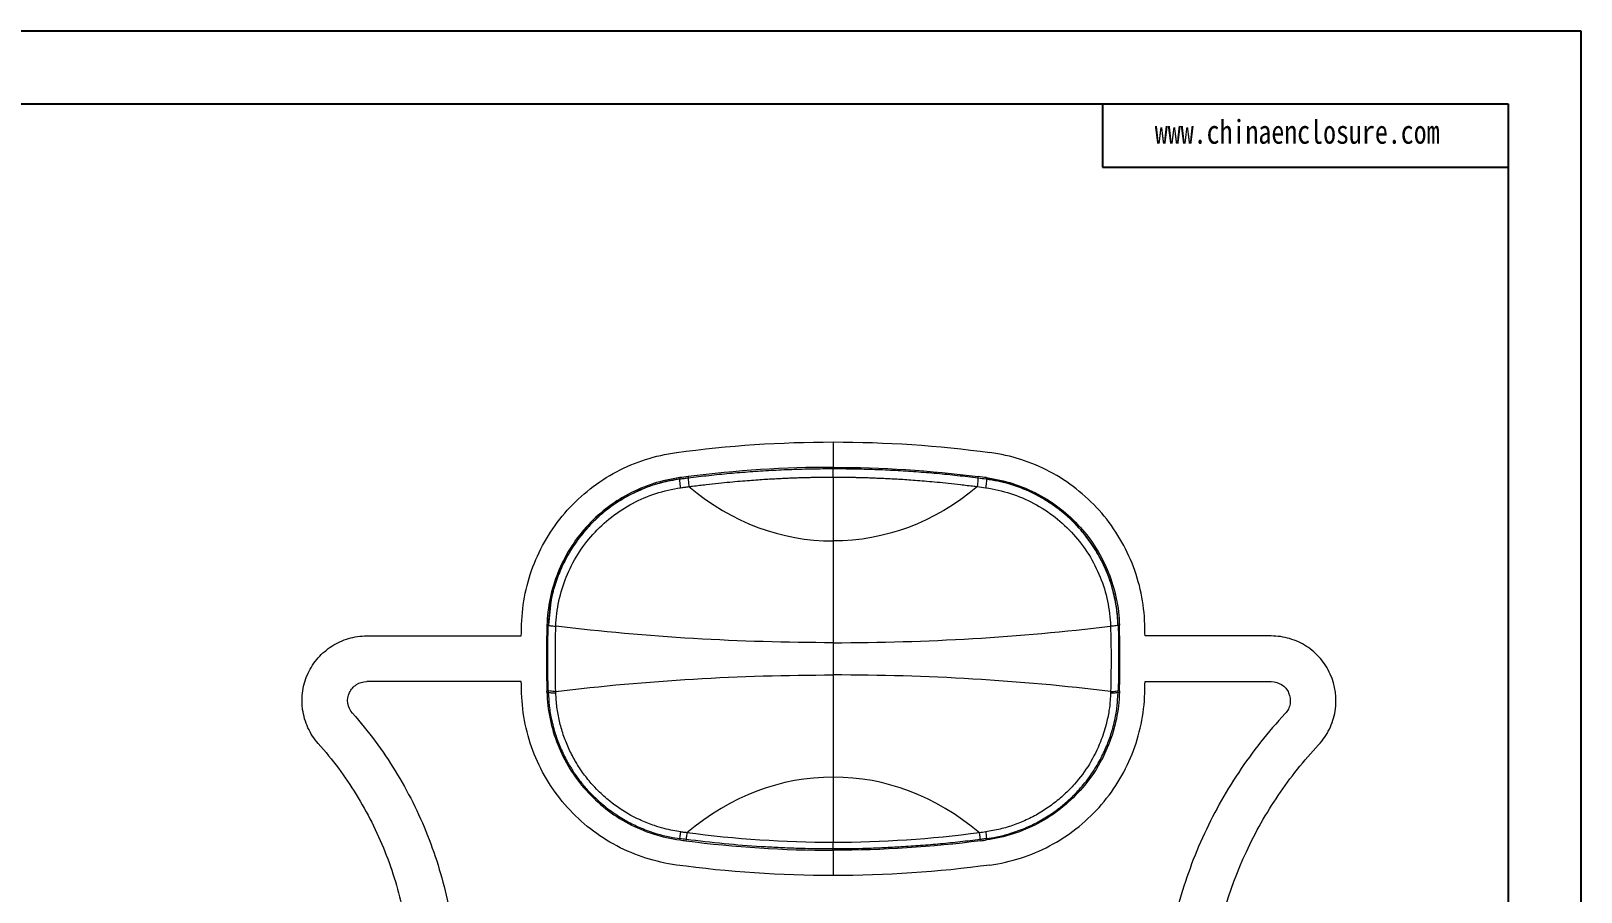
# Model space of a CAD drawing. Header units: inches. Extents: x 1631 to 3663, y 1126 to 1454.
# Drawn here: x 3483.81 to 3524.54, y 1183.56 to 1206.2 of the extents above; entities that cross this region are included whole.
import ezdxf

# ---------------------------------------------------------------- set-up
doc = ezdxf.new("R2010")
doc.units = ezdxf.units.IN
doc.header["$LTSCALE"] = 15
doc.layers.add('文字', color=81, linetype='Continuous')
doc.styles.add('宋体', font='', dxfattribs={"width": 0.8, "height": 3.5})
doc.styles.get('宋体').set_extended_font_data('SimSun')

msp = doc.modelspace()

# ---------------------------------------------------------------- linework, layer by layer
for p, q in [((3410.633, 1206.198), (3524.541, 1206.198)), ((3524.541, 1206.198), (3524.541, 1125.657)), ((3413.581, 1204.28), (3522.624, 1204.28)), ((3511.97, 1204.28), (3511.97, 1202.616)), ((3522.624, 1204.28), (3522.624, 1127.574)), ((3511.97, 1202.616), (3522.624, 1202.616))]:
    msp.add_line(p, q)
at = {"color": 7, "linetype": 'Continuous', "lineweight": 15}
for p, q in [((3504.892, 1194.693), (3504.891, 1194.726)), ((3500.861, 1194.455), (3500.866, 1194.421)), ((3500.865, 1194.412), (3500.866, 1194.421)), ((3501.079, 1194.483), (3501.084, 1194.45)), ((3508.7, 1194.45), (3508.703, 1194.484)), ((3508.917, 1194.421), (3508.922, 1194.455)), ((3497.463, 1191.113), (3497.409, 1190.573)), ((3497.405, 1190.575), (3497.37, 1190.576)), ((3512.413, 1190.576), (3512.379, 1190.575)), ((3497.357, 1189.693), (3497.392, 1189.693)), ((3512.392, 1189.693), (3512.426, 1189.693)), ((3497.37, 1188.817), (3497.369, 1188.844)), ((3497.37, 1188.817), (3497.405, 1188.81)), ((3497.604, 1188.788), (3497.602, 1188.835)), ((3512.181, 1188.835), (3512.179, 1188.788)), ((3512.379, 1188.81), (3512.38, 1188.856)), ((3512.379, 1188.81), (3512.413, 1188.813)), ((3512.38, 1188.856), (3512.414, 1188.852)), ((3512.414, 1188.852), (3512.413, 1188.813)), ((3500.866, 1184.964), (3500.861, 1184.93)), ((3501.026, 1184.943), (3501.023, 1184.908)), ((3508.761, 1184.908), (3508.756, 1184.943)), ((3508.922, 1184.93), (3508.917, 1184.964)), ((3504.892, 1184.658), (3504.891, 1184.693))]:
    msp.add_line(p, q, dxfattribs=at)
at = {"color": 8, "linetype": 'Continuous', "lineweight": 15}
for p, q in [((3497.405, 1188.81), (3497.418, 1188.619)), ((3512.365, 1188.617), (3512.379, 1188.81))]:
    msp.add_line(p, q, dxfattribs=at)
at = {"color": 7, "linetype": 'Continuous', "lineweight": 15}
for points in [[(3500.772, 1195.115), (3502.138, 1195.3), (3503.511, 1195.393), (3504.891, 1195.393)], [(3504.891, 1195.393), (3504.891, 1195.171), (3504.891, 1194.949), (3504.891, 1194.726)], [(3504.891, 1195.393), (3506.271, 1195.393), (3507.645, 1195.3), (3509.011, 1195.115)], [(3504.891, 1194.726), (3503.615, 1194.727), (3502.344, 1194.645), (3501.079, 1194.483)], [(3504.891, 1194.726), (3506.167, 1194.727), (3507.438, 1194.645), (3508.703, 1194.484)], [(3501.079, 1194.483), (3501.007, 1194.474), (3500.934, 1194.465), (3500.861, 1194.455)], [(3501.1, 1194.219), (3502.251, 1193.267), (3503.524, 1192.791), (3504.892, 1192.791)], [(3504.892, 1194.469), (3504.892, 1193.912), (3504.892, 1193.352), (3504.892, 1192.791)], [(3508.683, 1194.219), (3507.532, 1193.267), (3506.259, 1192.791), (3504.892, 1192.791)], [(3508.683, 1194.219), (3508.755, 1194.209), (3508.827, 1194.199), (3508.9, 1194.189)], [(3508.7, 1194.45), (3508.773, 1194.441), (3508.845, 1194.431), (3508.917, 1194.421)], [(3508.922, 1194.455), (3508.849, 1194.465), (3508.776, 1194.474), (3508.703, 1194.484)], [(3504.892, 1192.791), (3504.892, 1191.9), (3504.892, 1191.008), (3504.892, 1190.116)], [(3496.697, 1190.293), (3496.699, 1190.394), (3496.702, 1190.495), (3496.705, 1190.596)], [(3497.37, 1190.576), (3497.362, 1190.282), (3497.357, 1189.987), (3497.357, 1189.693)], [(3497.392, 1189.693), (3497.392, 1189.987), (3497.396, 1190.281), (3497.405, 1190.575)], [(3497.602, 1188.835), (3497.586, 1189.406), (3497.587, 1189.979), (3497.604, 1190.551)], [(3504.892, 1190.116), (3502.441, 1190.116), (3499.994, 1190.261), (3497.604, 1190.551)], [(3504.892, 1190.116), (3507.342, 1190.116), (3509.789, 1190.261), (3512.179, 1190.551)], [(3512.179, 1190.551), (3512.197, 1189.979), (3512.197, 1189.406), (3512.181, 1188.835)], [(3512.379, 1190.575), (3512.387, 1190.281), (3512.392, 1189.987), (3512.392, 1189.693)], [(3512.426, 1189.693), (3512.426, 1189.987), (3512.422, 1190.281), (3512.413, 1190.576)], [(3513.086, 1190.293), (3513.084, 1190.394), (3513.081, 1190.495), (3513.078, 1190.596)], [(3492.634, 1190.293), (3493.974, 1190.293), (3495.331, 1190.293), (3496.697, 1190.293)], [(3516.403, 1190.293), (3515.305, 1190.293), (3514.198, 1190.293), (3513.086, 1190.293)], [(3497.357, 1189.693), (3497.357, 1189.41), (3497.361, 1189.127), (3497.369, 1188.844)], [(3497.403, 1188.857), (3497.395, 1189.135), (3497.392, 1189.414), (3497.392, 1189.693)], [(3512.414, 1188.852), (3512.422, 1189.132), (3512.426, 1189.412), (3512.426, 1189.693)], [(3496.697, 1189.093), (3495.331, 1189.093), (3493.973, 1189.093), (3492.633, 1189.093)], [(3496.705, 1188.79), (3496.702, 1188.891), (3496.699, 1188.992), (3496.697, 1189.093)], [(3497.602, 1188.835), (3499.993, 1189.124), (3502.44, 1189.268), (3504.892, 1189.268)], [(3512.181, 1188.835), (3509.79, 1189.124), (3507.343, 1189.268), (3504.892, 1189.268)], [(3513.078, 1188.79), (3513.081, 1188.891), (3513.084, 1188.992), (3513.086, 1189.093)], [(3513.086, 1189.093), (3514.198, 1189.093), (3515.305, 1189.093), (3516.403, 1189.093)], [(3497.403, 1188.857), (3497.404, 1188.841), (3497.404, 1188.826), (3497.405, 1188.81)], [(3504.892, 1186.58), (3503.506, 1186.58), (3502.214, 1186.093), (3501.046, 1185.119)], [(3508.737, 1185.119), (3507.569, 1186.093), (3506.277, 1186.58), (3504.892, 1186.58)], [(3500.861, 1184.93), (3500.915, 1184.922), (3500.969, 1184.915), (3501.023, 1184.908)], [(3501.026, 1184.943), (3500.973, 1184.95), (3500.919, 1184.957), (3500.866, 1184.964)], [(3501.023, 1184.908), (3502.308, 1184.741), (3503.597, 1184.658), (3504.892, 1184.658)], [(3504.892, 1184.861), (3503.605, 1184.861), (3502.321, 1184.95), (3501.046, 1185.119)], [(3508.737, 1185.119), (3507.462, 1184.95), (3506.178, 1184.861), (3504.892, 1184.861)], [(3508.761, 1184.908), (3507.476, 1184.742), (3506.187, 1184.658), (3504.892, 1184.658)], [(3508.899, 1185.142), (3508.845, 1185.134), (3508.791, 1185.126), (3508.737, 1185.119)], [(3508.761, 1184.908), (3508.814, 1184.915), (3508.868, 1184.922), (3508.922, 1184.93)], [(3504.892, 1184.658), (3504.892, 1184.436), (3504.892, 1184.215), (3504.892, 1183.993)], [(3504.892, 1183.993), (3503.512, 1183.993), (3502.139, 1184.085), (3500.772, 1184.27)], [(3509.011, 1184.27), (3507.644, 1184.085), (3506.271, 1183.993), (3504.892, 1183.993)]]:
    msp.add_open_spline(points, degree=3, dxfattribs=at)
for points, knots in [([(3496.705, 1190.596), (3496.721, 1191.152), (3496.833, 1191.69), (3497.142, 1192.461), (3497.266, 1192.705), (3497.555, 1193.17), (3497.721, 1193.391), (3498.09, 1193.803), (3498.291, 1193.99), (3498.722, 1194.328), (3498.956, 1194.48), (3499.445, 1194.74), (3499.699, 1194.847), (3500.223, 1195.016), (3500.495, 1195.078), (3500.772, 1195.115)], [0, 0, 0, 0, 0.25, 0.25, 0.375, 0.375, 0.5, 0.5, 0.625, 0.625, 0.75, 0.75, 0.875, 0.875, 1, 1, 1, 1]), ([(3513.078, 1190.596), (3513.062, 1191.152), (3512.95, 1191.69), (3512.641, 1192.461), (3512.517, 1192.705), (3512.228, 1193.17), (3512.063, 1193.391), (3511.693, 1193.803), (3511.493, 1193.99), (3511.061, 1194.328), (3510.827, 1194.48), (3510.338, 1194.74), (3510.084, 1194.847), (3509.56, 1195.016), (3509.288, 1195.078), (3509.011, 1195.115)], [0, 0, 0, 0, 0.25, 0.25, 0.375, 0.375, 0.5, 0.5, 0.625, 0.625, 0.75, 0.75, 0.875, 0.875, 1, 1, 1, 1]), ([(3501.084, 1194.45), (3501.264, 1194.472), (3501.625, 1194.517), (3502.168, 1194.57), (3502.712, 1194.615), (3503.257, 1194.65), (3503.801, 1194.675), (3504.347, 1194.69), (3504.71, 1194.692), (3504.892, 1194.693)], [0, 0, 0, 0, 0.142977, 0.285905, 0.428791, 0.571639, 0.714453, 0.857238, 1, 1, 1, 1]), ([(3504.892, 1194.469), (3504.892, 1194.533), (3504.892, 1194.591), (3504.892, 1194.648), (3504.892, 1194.663), (3504.892, 1194.686), (3504.892, 1194.693), (3504.892, 1194.693)], [0, 0, 0, 0, 0.5, 0.5, 0.75, 0.75, 1, 1, 1, 1]), ([(3504.892, 1194.693), (3505.074, 1194.692), (3505.437, 1194.69), (3505.982, 1194.675), (3506.527, 1194.65), (3507.072, 1194.615), (3507.615, 1194.57), (3508.159, 1194.517), (3508.52, 1194.472), (3508.7, 1194.45)], [0, 0, 0, 0, 0.142722, 0.28548, 0.428281, 0.571129, 0.714028, 0.856983, 1, 1, 1, 1]), ([(3500.861, 1194.455), (3500.624, 1194.423), (3500.393, 1194.37), (3499.943, 1194.225), (3499.724, 1194.133), (3499.303, 1193.91), (3499.105, 1193.781), (3498.734, 1193.491), (3498.559, 1193.329), (3498.243, 1192.976), (3498.102, 1192.788), (3497.853, 1192.389), (3497.745, 1192.176), (3497.57, 1191.737), (3497.502, 1191.512), (3497.406, 1191.051), (3497.377, 1190.814), (3497.37, 1190.576)], [0, 0, 0, 0, 0.125, 0.125, 0.25, 0.25, 0.375, 0.375, 0.5, 0.5, 0.625, 0.625, 0.75, 0.75, 0.875, 0.875, 1, 1, 1, 1]), ([(3500.866, 1194.421), (3500.802, 1194.412), (3500.675, 1194.393), (3500.49, 1194.353), (3500.312, 1194.307), (3500.142, 1194.255), (3499.979, 1194.197), (3499.825, 1194.134), (3499.678, 1194.068), (3499.479, 1193.968), (3499.231, 1193.823), (3498.945, 1193.62), (3498.677, 1193.392), (3498.405, 1193.116), (3498.037, 1192.659), (3497.744, 1192.122), (3497.556, 1191.578), (3497.47, 1191.215), (3497.42, 1190.884), (3497.41, 1190.674), (3497.405, 1190.575)], [0, 0, 0, 0, 0.034544, 0.068094, 0.100652, 0.132218, 0.162791, 0.192371, 0.220958, 0.248555, 0.31111, 0.373409, 0.435677, 0.498058, 0.580786, 0.748228, 0.821394, 0.887749, 0.947285, 1, 1, 1, 1]), ([(3500.864, 1194.414), (3500.701, 1194.387), (3500.366, 1194.331), (3499.884, 1194.163), (3499.424, 1193.941), (3499.006, 1193.667), (3498.632, 1193.35), (3498.306, 1192.999), (3498.031, 1192.619), (3497.804, 1192.219), (3497.607, 1191.739), (3497.487, 1191.367), (3497.465, 1191.131), (3497.463, 1191.113)], [0, 0, 0, 0, 0.09738, 0.199516, 0.299702, 0.397943, 0.494238, 0.58859, 0.681005, 0.771488, 0.860037, 0.989142, 1, 1, 1, 1]), ([(3497.604, 1190.551), (3497.619, 1190.993), (3497.712, 1191.433), (3498.043, 1192.253), (3498.281, 1192.634), (3498.874, 1193.292), (3499.228, 1193.569), (3500.013, 1193.986), (3500.442, 1194.125), (3500.883, 1194.189)], [0, 0, 0, 0, 0.25, 0.25, 0.5, 0.5, 0.75, 0.75, 1, 1, 1, 1]), ([(3500.866, 1194.421), (3500.886, 1194.424), (3500.923, 1194.429), (3500.978, 1194.436), (3501.031, 1194.443), (3501.066, 1194.448), (3501.084, 1194.45)], [0, 0, 0, 0, 0.271394, 0.516181, 0.761972, 1, 1, 1, 1]), ([(3500.883, 1194.189), (3500.92, 1194.194), (3500.993, 1194.204), (3501.065, 1194.214), (3501.1, 1194.219)], [0, 0, 0, 0, 0.5100642, 1, 1, 1, 1]), ([(3501.084, 1194.45), (3501.083, 1194.449), (3501.081, 1194.446), (3501.081, 1194.419), (3501.085, 1194.348), (3501.095, 1194.267), (3501.1, 1194.219)], [0, 0, 0, 0, 0.124197, 0.334609, 0.610937, 1, 1, 1, 1]), ([(3501.1, 1194.219), (3501.133, 1194.224), (3501.285, 1194.243), (3501.545, 1194.275), (3501.87, 1194.31), (3502.166, 1194.34), (3502.436, 1194.364), (3502.683, 1194.384), (3502.91, 1194.401), (3503.118, 1194.414), (3503.308, 1194.425), (3503.48, 1194.434), (3503.636, 1194.442), (3503.778, 1194.448), (3503.911, 1194.452), (3504.039, 1194.457), (3504.164, 1194.46), (3504.286, 1194.463), (3504.405, 1194.465), (3504.52, 1194.467), (3504.629, 1194.468), (3504.732, 1194.469), (3504.819, 1194.469), (3504.872, 1194.469), (3504.892, 1194.469)], [0.072635, 0.072635, 0.072635, 0.072635, 0.0964235, 0.183505, 0.262308, 0.3338645, 0.3990303, 0.4585992, 0.5132945, 0.5635751, 0.6095474, 0.6510552, 0.6883779, 0.7224695, 0.7543188, 0.7848969, 0.8149969, 0.8446257, 0.8735059, 0.9012846, 0.927684, 0.9524903, 0.9762512, 0.990558, 0.990558, 0.990558, 0.990558]), ([(3504.892, 1194.469), (3504.911, 1194.469), (3504.963, 1194.469), (3505.05, 1194.469), (3505.153, 1194.468), (3505.263, 1194.467), (3505.379, 1194.465), (3505.499, 1194.463), (3505.622, 1194.46), (3505.747, 1194.457), (3505.875, 1194.452), (3506.009, 1194.447), (3506.152, 1194.441), (3506.31, 1194.434), (3506.483, 1194.425), (3506.674, 1194.414), (3506.884, 1194.4), (3507.111, 1194.383), (3507.359, 1194.363), (3507.629, 1194.339), (3507.925, 1194.309), (3508.25, 1194.273), (3508.505, 1194.242), (3508.653, 1194.223), (3508.683, 1194.219)], [0.0094409, 0.0094409, 0.0094409, 0.0094409, 0.0236744, 0.0472395, 0.0719991, 0.0986831, 0.1267891, 0.1558801, 0.1856381, 0.2158299, 0.2465138, 0.278515, 0.3128242, 0.3504498, 0.3923473, 0.4386967, 0.4892362, 0.5441129, 0.6038889, 0.6692369, 0.7408595, 0.8194428, 0.905617, 0.9273646, 0.9273646, 0.9273646, 0.9273646]), ([(3508.683, 1194.219), (3508.691, 1194.284), (3508.697, 1194.343), (3508.703, 1194.421), (3508.703, 1194.449), (3508.7, 1194.45)], [0, 0, 0, 0, 0.5, 0.5, 1, 1, 1, 1]), ([(3508.917, 1194.421), (3508.919, 1194.421), (3508.92, 1194.414), (3508.92, 1194.389), (3508.919, 1194.372), (3508.915, 1194.314), (3508.908, 1194.254), (3508.9, 1194.189)], [0, 0, 0, 0, 0.25, 0.25, 0.5, 0.5, 1, 1, 1, 1]), ([(3508.9, 1194.189), (3509.341, 1194.125), (3509.77, 1193.986), (3510.555, 1193.569), (3510.91, 1193.292), (3511.502, 1192.634), (3511.741, 1192.253), (3512.072, 1191.433), (3512.164, 1190.993), (3512.179, 1190.551)], [0, 0, 0, 0, 0.25, 0.25, 0.5, 0.5, 0.75, 0.75, 1, 1, 1, 1]), ([(3512.379, 1190.575), (3512.376, 1190.639), (3512.37, 1190.774), (3512.348, 1190.982), (3512.312, 1191.206), (3512.259, 1191.444), (3512.187, 1191.695), (3512.033, 1192.121), (3511.77, 1192.621), (3511.337, 1193.177), (3510.851, 1193.63), (3510.375, 1193.937), (3509.978, 1194.129), (3509.67, 1194.249), (3509.312, 1194.356), (3509.054, 1194.399), (3508.917, 1194.421)], [0, 0, 0, 0, 0.03435, 0.071706, 0.112068, 0.155436, 0.201808, 0.251181, 0.397573, 0.501543, 0.626306, 0.75065, 0.801921, 0.860569, 0.926596, 1, 1, 1, 1]), ([(3512.231, 1191.523), (3512.227, 1191.538), (3512.188, 1191.719), (3512.055, 1192.047), (3511.833, 1192.493), (3511.558, 1192.897), (3511.244, 1193.259), (3510.895, 1193.574), (3510.521, 1193.842), (3510.064, 1194.094), (3509.531, 1194.306), (3509.117, 1194.379), (3508.919, 1194.414)], [0, 0, 0, 0, 0.01033, 0.1196038, 0.2267455, 0.3317539, 0.4346355, 0.5353989, 0.6340467, 0.7305777, 0.8713206, 1, 1, 1, 1]), ([(3508.922, 1194.455), (3509.159, 1194.423), (3509.39, 1194.37), (3509.84, 1194.225), (3510.06, 1194.133), (3510.481, 1193.91), (3510.678, 1193.781), (3511.05, 1193.491), (3511.224, 1193.329), (3511.541, 1192.976), (3511.682, 1192.788), (3511.93, 1192.389), (3512.038, 1192.176), (3512.214, 1191.737), (3512.281, 1191.512), (3512.378, 1191.051), (3512.406, 1190.814), (3512.413, 1190.576)], [0, 0, 0, 0, 0.125, 0.125, 0.25, 0.25, 0.375, 0.375, 0.5, 0.5, 0.625, 0.625, 0.75, 0.75, 0.875, 0.875, 1, 1, 1, 1]), ([(3512.375, 1190.573), (3512.366, 1190.737), (3512.349, 1191.059), (3512.269, 1191.371), (3512.231, 1191.523)], [0, 0, 0, 0, 0.51211, 1, 1, 1, 1]), ([(3497.405, 1190.575), (3497.405, 1190.573), (3497.41, 1190.57), (3497.43, 1190.565), (3497.443, 1190.563), (3497.492, 1190.557), (3497.545, 1190.553), (3497.604, 1190.551)], [0, 0, 0, 0, 0.25, 0.25, 0.5, 0.5, 1, 1, 1, 1]), ([(3512.379, 1190.575), (3512.378, 1190.571), (3512.359, 1190.565), (3512.284, 1190.556), (3512.23, 1190.552), (3512.179, 1190.551)], [0, 0, 0, 0, 0.5, 0.5, 1, 1, 1, 1]), ([(3491.362, 1187.465), (3491.251, 1187.59), (3491.161, 1187.728), (3491.021, 1188.031), (3490.974, 1188.191), (3490.904, 1188.684), (3490.958, 1189.023), (3491.163, 1189.461), (3491.253, 1189.597), (3491.464, 1189.837), (3491.588, 1189.942), (3491.856, 1190.113), (3492.003, 1190.18), (3492.311, 1190.27), (3492.47, 1190.293), (3492.634, 1190.293)], [0, 0, 0, 0, 0.125, 0.125, 0.25, 0.25, 0.5, 0.5, 0.625, 0.625, 0.75, 0.75, 0.875, 0.875, 1, 1, 1, 1]), ([(3504.892, 1190.116), (3504.892, 1189.976), (3504.892, 1189.692), (3504.892, 1189.41), (3504.892, 1189.268)], [0.45510082, 0.45510082, 0.45510082, 0.45510082, 0.49709454, 0.53918578, 0.53918578, 0.53918578, 0.53918578]), ([(3517.645, 1187.432), (3517.76, 1187.555), (3517.855, 1187.692), (3518.003, 1187.994), (3518.054, 1188.154), (3518.135, 1188.649), (3518.087, 1188.992), (3517.887, 1189.439), (3517.797, 1189.579), (3517.587, 1189.824), (3517.462, 1189.932), (3517.191, 1190.108), (3517.042, 1190.176), (3516.73, 1190.269), (3516.569, 1190.293), (3516.403, 1190.293)], [0, 0, 0, 0, 0.125, 0.125, 0.25, 0.25, 0.5, 0.5, 0.625, 0.625, 0.75, 0.75, 0.875, 0.875, 1, 1, 1, 1]), ([(3512.392, 1189.693), (3512.391, 1189.553), (3512.39, 1189.274), (3512.383, 1188.996), (3512.38, 1188.856)], [0, 0, 0, 0, 0.4998645, 1, 1, 1, 1]), ([(3492.259, 1188.261), (3492.194, 1188.334), (3492.152, 1188.426), (3492.124, 1188.618), (3492.14, 1188.718), (3492.22, 1188.89), (3492.285, 1188.964), (3492.444, 1189.065), (3492.537, 1189.093), (3492.633, 1189.093)], [0, 0, 0, 0, 0.25, 0.25, 0.5, 0.5, 0.75, 0.75, 1, 1, 1, 1]), ([(3504.892, 1189.268), (3504.892, 1188.817), (3504.892, 1188.141), (3504.892, 1187.246), (3504.892, 1186.801), (3504.892, 1186.58)], [0.5391858, 0.5391858, 0.5391858, 0.5391858, 0.6732073, 0.7402165, 0.8072334, 0.8072334, 0.8072334, 0.8072334]), ([(3516.403, 1189.093), (3516.5, 1189.093), (3516.595, 1189.064), (3516.755, 1188.961), (3516.82, 1188.885), (3516.899, 1188.709), (3516.912, 1188.61), (3516.881, 1188.415), (3516.836, 1188.324), (3516.768, 1188.251)], [0, 0, 0, 0, 0.25, 0.25, 0.5, 0.5, 0.75, 0.75, 1, 1, 1, 1]), ([(3500.772, 1184.27), (3500.496, 1184.308), (3500.228, 1184.369), (3499.705, 1184.537), (3499.45, 1184.644), (3498.959, 1184.904), (3498.728, 1185.054), (3498.295, 1185.391), (3498.091, 1185.581), (3497.721, 1185.993), (3497.557, 1186.213), (3497.267, 1186.679), (3497.141, 1186.927), (3496.936, 1187.44), (3496.857, 1187.702), (3496.746, 1188.238), (3496.713, 1188.513), (3496.705, 1188.79)], [0, 0, 0, 0, 0.125, 0.125, 0.25, 0.25, 0.375, 0.375, 0.5, 0.5, 0.625, 0.625, 0.75, 0.75, 0.875, 0.875, 1, 1, 1, 1]), ([(3497.369, 1188.844), (3497.375, 1188.847), (3497.386, 1188.854), (3497.398, 1188.856), (3497.403, 1188.857)], [0, 0, 0, 0, 0.500059, 1, 1, 1, 1]), ([(3497.37, 1188.817), (3497.383, 1188.341), (3497.478, 1187.879), (3497.742, 1187.215), (3497.848, 1187.004), (3498.096, 1186.604), (3498.239, 1186.413), (3498.557, 1186.058), (3498.73, 1185.897), (3499.102, 1185.606), (3499.303, 1185.475), (3499.723, 1185.252), (3499.941, 1185.16), (3500.39, 1185.015), (3500.624, 1184.962), (3500.861, 1184.93)], [0, 0, 0, 0, 0.25, 0.25, 0.375, 0.375, 0.5, 0.5, 0.625, 0.625, 0.75, 0.75, 0.875, 0.875, 1, 1, 1, 1]), ([(3497.602, 1188.835), (3497.547, 1188.834), (3497.495, 1188.836), (3497.424, 1188.844), (3497.403, 1188.85), (3497.403, 1188.857)], [0, 0, 0, 0, 0.5, 0.5, 1, 1, 1, 1]), ([(3497.604, 1188.788), (3497.553, 1188.788), (3497.499, 1188.79), (3497.424, 1188.798), (3497.405, 1188.804), (3497.405, 1188.81)], [0, 0, 0, 0, 0.5, 0.5, 1, 1, 1, 1]), ([(3497.418, 1188.619), (3497.42, 1188.578), (3497.43, 1188.411), (3497.483, 1188.102), (3497.582, 1187.72), (3497.724, 1187.342), (3497.88, 1187.023), (3498.051, 1186.739), (3498.226, 1186.49), (3498.467, 1186.2), (3498.775, 1185.899), (3499.143, 1185.618), (3499.501, 1185.402), (3499.869, 1185.226), (3500.232, 1185.097), (3500.572, 1185.01), (3500.777, 1184.978), (3500.866, 1184.964)], [0, 0, 0, 0, 0.022889, 0.092404, 0.173201, 0.241213, 0.315561, 0.368655, 0.42456, 0.483275, 0.576391, 0.661355, 0.738166, 0.806828, 0.885691, 0.950083, 1, 1, 1, 1]), ([(3500.884, 1185.142), (3500.816, 1185.153), (3500.669, 1185.178), (3500.438, 1185.232), (3500.159, 1185.314), (3499.867, 1185.427), (3499.467, 1185.627), (3499.083, 1185.885), (3498.748, 1186.184), (3498.51, 1186.439), (3498.3, 1186.704), (3498.099, 1187.018), (3497.93, 1187.349), (3497.794, 1187.696), (3497.694, 1188.053), (3497.626, 1188.418), (3497.611, 1188.665), (3497.604, 1188.788)], [0, 0, 0, 0, 0.039009, 0.083515, 0.133529, 0.202271, 0.259206, 0.384955, 0.460915, 0.511256, 0.581097, 0.650927, 0.720751, 0.790571, 0.860386, 0.930194, 1, 1, 1, 1]), ([(3512.179, 1188.788), (3512.177, 1188.728), (3512.17, 1188.575), (3512.137, 1188.298), (3512.062, 1187.929), (3511.906, 1187.451), (3511.639, 1186.916), (3511.301, 1186.459), (3510.968, 1186.118), (3510.671, 1185.87), (3510.35, 1185.653), (3510.009, 1185.469), (3509.651, 1185.321), (3509.28, 1185.208), (3509.026, 1185.164), (3508.899, 1185.142)], [0, 0, 0, 0, 0.034142, 0.08663, 0.157459, 0.246623, 0.369645, 0.492681, 0.565125, 0.637576, 0.71004, 0.782524, 0.855012, 0.927502, 1, 1, 1, 1]), ([(3508.917, 1184.964), (3509.009, 1184.978), (3509.217, 1185.011), (3509.56, 1185.1), (3509.924, 1185.23), (3510.291, 1185.406), (3510.602, 1185.595), (3510.881, 1185.801), (3511.123, 1186.01), (3511.388, 1186.281), (3511.65, 1186.608), (3511.883, 1186.982), (3512.061, 1187.346), (3512.203, 1187.725), (3512.301, 1188.107), (3512.353, 1188.413), (3512.363, 1188.577), (3512.365, 1188.617)], [0, 0, 0, 0, 0.051072, 0.116173, 0.1953, 0.263867, 0.340333, 0.395717, 0.454617, 0.517032, 0.60447, 0.685469, 0.760021, 0.828115, 0.908827, 0.978035, 1, 1, 1, 1]), ([(3512.413, 1188.813), (3512.4, 1188.338), (3512.304, 1187.876), (3512.04, 1187.213), (3511.934, 1187.003), (3511.686, 1186.602), (3511.543, 1186.411), (3511.225, 1186.057), (3511.052, 1185.896), (3510.681, 1185.605), (3510.48, 1185.474), (3510.059, 1185.252), (3509.842, 1185.16), (3509.392, 1185.015), (3509.159, 1184.962), (3508.922, 1184.93)], [0, 0, 0, 0, 0.25, 0.25, 0.375, 0.375, 0.5, 0.5, 0.625, 0.625, 0.75, 0.75, 0.875, 0.875, 1, 1, 1, 1]), ([(3509.011, 1184.27), (3509.287, 1184.308), (3509.555, 1184.369), (3510.078, 1184.537), (3510.334, 1184.644), (3510.825, 1184.904), (3511.055, 1185.054), (3511.488, 1185.391), (3511.692, 1185.581), (3512.062, 1185.993), (3512.227, 1186.213), (3512.516, 1186.679), (3512.642, 1186.927), (3512.847, 1187.44), (3512.926, 1187.702), (3513.037, 1188.238), (3513.07, 1188.513), (3513.078, 1188.79)], [0, 0, 0, 0, 0.125, 0.125, 0.25, 0.25, 0.375, 0.375, 0.5, 0.5, 0.625, 0.625, 0.75, 0.75, 0.875, 0.875, 1, 1, 1, 1]), ([(3512.379, 1188.81), (3512.378, 1188.804), (3512.359, 1188.798), (3512.284, 1188.79), (3512.23, 1188.788), (3512.179, 1188.788)], [0, 0, 0, 0, 0.5, 0.5, 1, 1, 1, 1]), ([(3512.181, 1188.835), (3512.232, 1188.834), (3512.285, 1188.836), (3512.36, 1188.844), (3512.379, 1188.85), (3512.38, 1188.856)], [0, 0, 0, 0, 0.5, 0.5, 1, 1, 1, 1]), ([(3492.259, 1188.261), (3492.681, 1187.785), (3493.056, 1187.279), (3493.55, 1186.476), (3493.703, 1186.201), (3493.986, 1185.637), (3494.116, 1185.345), (3494.466, 1184.461), (3494.645, 1183.86), (3494.898, 1182.633), (3494.973, 1182.004), (3494.992, 1181.372)], [0, 0, 0, 0, 0.25, 0.25, 0.375, 0.375, 0.5, 0.5, 0.75, 0.75, 1, 1, 1, 1]), ([(3516.768, 1188.251), (3516.316, 1187.767), (3515.909, 1187.252), (3515.184, 1186.162), (3514.865, 1185.587), (3514.322, 1184.379), (3514.104, 1183.762), (3513.77, 1182.503), (3513.654, 1181.86), (3513.592, 1181.205)], [0, 0, 0, 0, 0.25, 0.25, 0.5, 0.5, 0.75, 0.75, 1, 1, 1, 1]), ([(3491.362, 1187.465), (3491.734, 1187.045), (3492.066, 1186.598), (3492.503, 1185.888), (3492.639, 1185.645), (3492.891, 1185.145), (3493.007, 1184.888), (3493.318, 1184.106), (3493.478, 1183.574), (3493.705, 1182.488), (3493.773, 1181.931), (3493.792, 1181.372)], [0, 0, 0, 0, 0.25, 0.25, 0.375, 0.375, 0.5, 0.5, 0.75, 0.75, 1, 1, 1, 1]), ([(3514.817, 1181.374), (3514.956, 1182.503), (3515.265, 1183.585), (3515.989, 1185.139), (3516.27, 1185.634), (3516.903, 1186.571), (3517.255, 1187.015), (3517.645, 1187.432)], [0, 0, 0, 0, 0.5, 0.5, 0.75, 0.75, 1, 1, 1, 1]), ([(3504.892, 1186.58), (3504.892, 1186.262), (3504.892, 1185.787), (3504.892, 1185.216), (3504.892, 1184.96), (3504.892, 1184.861)], [0.8072334, 0.8072334, 0.8072334, 0.8072334, 0.9036128, 0.9518064, 0.9825935, 0.9825935, 0.9825935, 0.9825935]), ([(3500.866, 1184.964), (3500.865, 1184.965), (3500.866, 1184.983), (3500.873, 1185.049), (3500.878, 1185.096), (3500.884, 1185.142)], [0, 0, 0, 0, 0.5, 0.5, 1, 1, 1, 1]), ([(3501.046, 1185.119), (3501.031, 1185.121), (3501.003, 1185.126), (3500.961, 1185.129), (3500.921, 1185.132), (3500.896, 1185.139), (3500.884, 1185.142)], [0, 0, 0, 0, 0.272362, 0.526844, 0.7716801, 1, 1, 1, 1]), ([(3501.046, 1185.119), (3501.04, 1185.072), (3501.034, 1185.026), (3501.027, 1184.961), (3501.026, 1184.944), (3501.026, 1184.943)], [0, 0, 0, 0, 0.5, 0.5, 1, 1, 1, 1]), ([(3504.891, 1184.693), (3504.726, 1184.694), (3504.4, 1184.695), (3503.919, 1184.707), (3503.453, 1184.726), (3502.823, 1184.761), (3502.015, 1184.824), (3501.359, 1184.903), (3501.026, 1184.943)], [0, 0, 0, 0, 0.12793, 0.252054, 0.372372, 0.488882, 0.740425, 1, 1, 1, 1]), ([(3504.891, 1184.693), (3504.891, 1184.693), (3504.891, 1184.708), (3504.891, 1184.77), (3504.891, 1184.816), (3504.892, 1184.861)], [0, 0, 0, 0, 0.5, 0.5, 1, 1, 1, 1]), ([(3508.756, 1184.943), (3508.581, 1184.921), (3508.232, 1184.877), (3507.71, 1184.824), (3507.189, 1184.779), (3506.842, 1184.757), (3506.669, 1184.745)], [0, 0, 0, 0, 0.252181, 0.502908, 0.75218, 1, 1, 1, 1]), ([(3508.756, 1184.943), (3508.757, 1184.943), (3508.756, 1184.96), (3508.749, 1185.025), (3508.743, 1185.072), (3508.737, 1185.119)], [0, 0, 0, 0, 0.5, 0.5, 1, 1, 1, 1]), ([(3508.917, 1184.964), (3508.904, 1184.962), (3508.878, 1184.959), (3508.838, 1184.953), (3508.797, 1184.948), (3508.769, 1184.945), (3508.756, 1184.943)], [0, 0, 0, 0, 0.241344, 0.489497, 0.750004, 1, 1, 1, 1]), ([(3508.899, 1185.142), (3508.905, 1185.096), (3508.91, 1185.049), (3508.917, 1184.983), (3508.918, 1184.965), (3508.917, 1184.964)], [0, 0, 0, 0, 0.5, 0.5, 1, 1, 1, 1]), ([(3506.669, 1184.745), (3506.522, 1184.737), (3506.226, 1184.721), (3505.633, 1184.699), (3505.188, 1184.693), (3504.891, 1184.693), (3504.891, 1184.693)], [0, 0, 0, 0, 0.2491731, 0.5003045, 0.9996554, 1, 1, 1, 1])]:
    msp.add_open_spline(points, degree=3, knots=knots, dxfattribs=at)
at = {"color": 8, "linetype": 'Continuous', "lineweight": 15}
msp.add_open_spline([(3500.883, 1194.189), (3500.879, 1194.221), (3500.872, 1194.282), (3500.865, 1194.356), (3500.862, 1194.402), (3500.864, 1194.409), (3500.865, 1194.412)], degree=3, knots=[0, 0, 0, 0, 0.29671, 0.570267, 0.842914, 1, 1, 1, 1], dxfattribs=at)

# ---------------------------------------------------------------- texts
at = {"layer": '文字', "color": 0, "insert": (3513.343, 1203.859), "char_height": 0.62501, "width": 10.98085, "attachment_point": 1, "style": '宋体'}
msp.add_mtext('www.chinaenclosure.com', dxfattribs=at)

doc.saveas('drawing.dxf')
